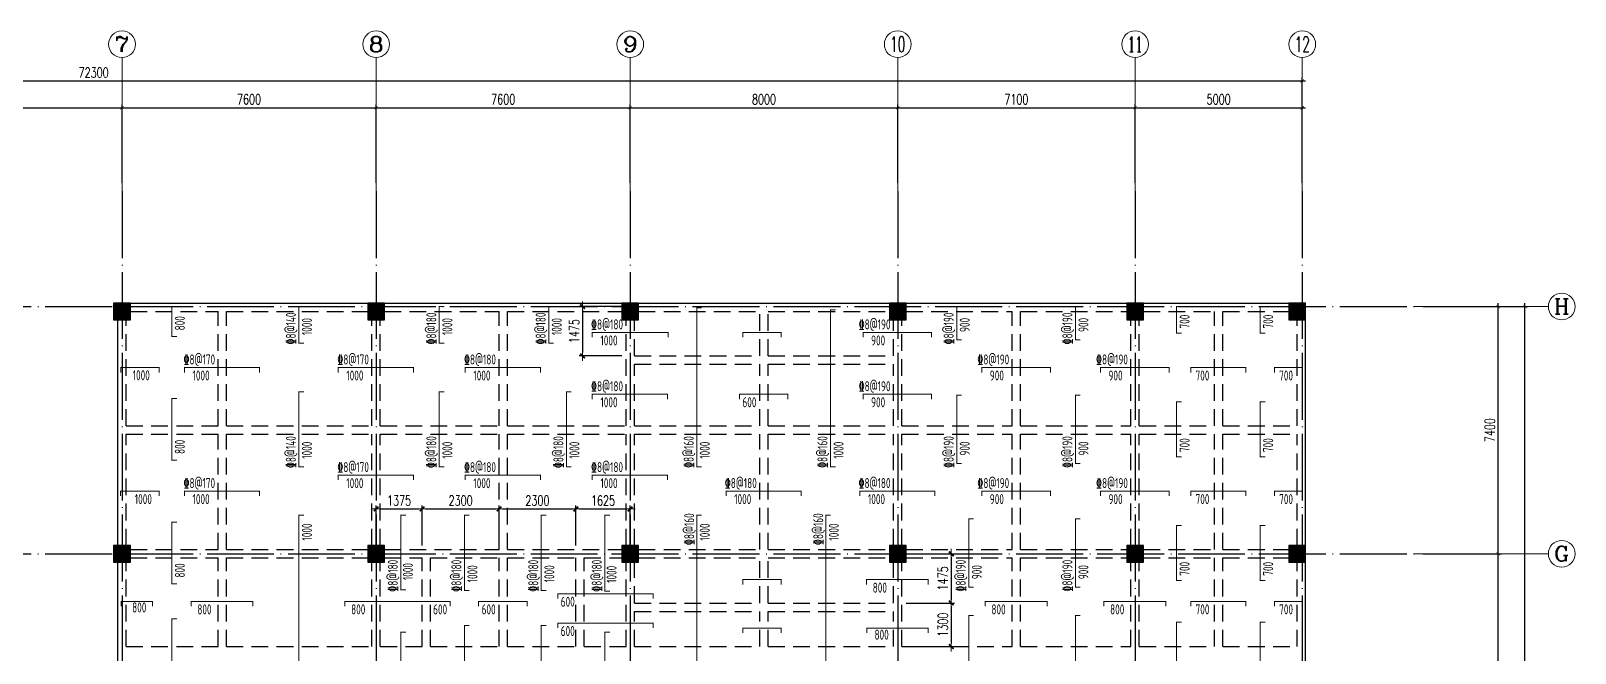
# Model space of a CAD drawing. Extents: x -21254 to 860439, y -324318 to 454338.
# Drawn here: x 447817 to 494002, y 73684 to 92312 of the extents above; entities that cross this region are included whole.
import ezdxf
from ezdxf.enums import TextEntityAlignment as Align

# ---------------------------------------------------------------- set-up
doc = ezdxf.new("R2010")
doc.units = 0
doc.header["$LTSCALE"] = 1000
doc.header["$MEASUREMENT"] = 0
doc.linetypes.add('DASHED', pattern=[0.75, 0.5, -0.25])
doc.linetypes.add('DOTE', pattern=[2.42, 2, -0.2, 0.02, -0.2])
doc.layers.get('0').update_dxf_attribs({"linetype": 'CONTINUOUS'})
doc.layers.get('Defpoints').update_dxf_attribs({"linetype": 'CONTINUOUS', "lineweight": 5})
for name, color, linetype in [('AXIS_TEXT', 7, 'CONTINUOUS'), ('BEAM_CONT', 4, 'CONTINUOUS'), ('BEAM_DASH', 144, 'DASHED'), ('COLU', 7, 'CONTINUOUS'), ('COLU_HATCH', 251, 'CONTINUOUS'), ('DOTE', 1, 'DOTE'), ('FSK_FREIN', 2, 'CONTINUOUS'), ('FSK_FTEXT', 4, 'CONTINUOUS')]:
    doc.layers.add(name, color=color, linetype=linetype)
doc.layers.add('DIM', color=3, linetype='CONTINUOUS', lineweight=5)
doc.styles.add('_TCH_AXIS', font='COMPLEX', dxfattribs={"bigfont": 'GBCBIG'})
doc.styles.add('BW_Rein', font='Tssdeng.shx', dxfattribs={"width": 0.7, "bigfont": 'hztxt.shx'})
doc.styles.add('COMPLEX', font='COMPLEX')
doc.styles.add('TSSD_Dimension', font='TXT.shx', dxfattribs={"width": 0.7, "bigfont": 'hztxt.shx'})
doc.dimstyles.new('TSSD_100_100$0', dxfattribs={"dimtxt": 300, "dimasz": 100, "dimexe": 100, "dimexo": 250, "dimgap": 100, "dimtad": 1, "dimdec": 0, "dimzin": 0, "dimdsep": 46, "dimtxsty": 'TSSD_Dimension', "dimblk1": '_tsdbk', "dimblk2": '_tsdbk', "dimsah": 1, "dimcen": 0, "dimdle": 100, "dimclrt": 7, "dimadec": 1, "dimazin": 0, "dimtfac": 1, "dimtdec": 0, "dimtix": 1, "dimtmove": 2, "dimatfit": 3, "dimldrblk": '_tsdbk', "dimfxl": 100, "dimtolj": 1, "dimtzin": 0, "dimarcsym": 0})

# ---------------------------------------------------------------- blocks, each defined once
blk = doc.blocks.new('_ARCHTICK')
at = {"color": 0, "linetype": 'ByBlock', "const_width": 0.15}
blk.add_lwpolyline([(-0.5, -0.5), (0.5, 0.5)], dxfattribs=at)
blk = doc.blocks.new('*D1544')
at = {"layer": 'Defpoints', "color": 0, "ltscale": 0.5, "transparency": 16777216}
for p in [(489202, 76659), (491702, 76659), (489202, 69159)]:
    blk.add_point(p, dxfattribs=at)
at = {"layer": 'DIM', "color": 0, "lineweight": -2, "ltscale": 0.5, "transparency": 16777216}
for p, q in [((491702, 69059), (491702, 76759)), ((489452, 76659), (491802, 76659)), ((489452, 69159), (491802, 69159))]:
    blk.add_line(p, q, dxfattribs=at)
at = {"layer": 'DIM', "color": 0, "lineweight": -2, "ltscale": 0.5, "transparency": 16777216, "xscale": 100, "yscale": 100, "zscale": 100}
for p, rotation in [((491702, 76659), 90), ((491702, 69159), 270)]:
    blk.add_blockref('_ARCHTICK', p, dxfattribs=dict(at, rotation=rotation))
at = {"layer": 'DIM', "color": 3, "ltscale": 0.5, "transparency": 16777216, "insert": (491452, 72909), "char_height": 300, "attachment_point": 5, "rotation": 90, "style": 'TSSD_Dimension'}
blk.add_mtext('\\A1;7500', dxfattribs=at)
blk = doc.blocks.new('*D1545')
at = {"layer": 'Defpoints', "color": 0, "ltscale": 0.5, "transparency": 16777216}
for p in [(489202, 84059), (491702, 84059), (489202, 76659)]:
    blk.add_point(p, dxfattribs=at)
at = {"layer": 'DIM', "color": 0, "lineweight": -2, "ltscale": 0.5, "transparency": 16777216}
for p, q in [((489452, 84059), (491802, 84059)), ((491702, 76559), (491702, 84159)), ((489452, 76659), (491802, 76659))]:
    blk.add_line(p, q, dxfattribs=at)
at = {"layer": 'DIM', "color": 0, "lineweight": -2, "ltscale": 0.5, "transparency": 16777216, "xscale": 100, "yscale": 100, "zscale": 100}
for p, rotation in [((491702, 84059), 90), ((491702, 76659), 270)]:
    blk.add_blockref('_ARCHTICK', p, dxfattribs=dict(at, rotation=rotation))
at = {"layer": 'DIM', "color": 3, "ltscale": 0.5, "transparency": 16777216, "insert": (491452, 80359), "char_height": 300, "attachment_point": 5, "rotation": 90, "style": 'TSSD_Dimension'}
blk.add_mtext('\\A1;7400', dxfattribs=at)
blk = doc.blocks.new('*D1546')
at = {"layer": 'Defpoints', "color": 0, "ltscale": 0.5, "transparency": 16777216}
for p in [(489202, 84059), (492502, 84059), (489202, 31259)]:
    blk.add_point(p, dxfattribs=at)
at = {"layer": 'DIM', "color": 0, "lineweight": -2, "ltscale": 0.5, "transparency": 16777216}
for p, q in [((489452, 84059), (492602, 84059)), ((492502, 31159), (492502, 84159)), ((489452, 31259), (492602, 31259))]:
    blk.add_line(p, q, dxfattribs=at)
at = {"layer": 'DIM', "color": 0, "lineweight": -2, "ltscale": 0.5, "transparency": 16777216, "xscale": 100, "yscale": 100, "zscale": 100}
for p, rotation in [((492502, 84059), 90), ((492502, 31259), 270)]:
    blk.add_blockref('_ARCHTICK', p, dxfattribs=dict(at, rotation=rotation))
at = {"layer": 'DIM', "color": 3, "ltscale": 0.5, "transparency": 16777216, "insert": (492252, 57659), "char_height": 300, "attachment_point": 5, "rotation": 90, "style": 'TSSD_Dimension'}
blk.add_mtext('\\A1;52800', dxfattribs=at)
blk = doc.blocks.new('*D1552')
at = {"layer": 'Defpoints', "color": 0, "ltscale": 0.5, "transparency": 16777216}
for p in [(450543, 90012), (442943, 87512), (450543, 87512)]:
    blk.add_point(p, dxfattribs=at)
at = {"layer": 'DIM', "color": 0, "lineweight": -2, "ltscale": 0.5, "transparency": 16777216}
for p, q in [((442943, 87762), (442943, 90112)), ((450543, 87762), (450543, 90112)), ((442843, 90012), (450643, 90012))]:
    blk.add_line(p, q, dxfattribs=at)
at = {"layer": 'DIM', "color": 0, "lineweight": -2, "ltscale": 0.5, "transparency": 16777216, "xscale": 100, "yscale": 100, "zscale": 100, "rotation": 180}
blk.add_blockref('_ARCHTICK', (442943, 90012), dxfattribs=at)
at = {"layer": 'DIM', "color": 0, "lineweight": -2, "ltscale": 0.5, "transparency": 16777216, "xscale": 100, "yscale": 100, "zscale": 100}
blk.add_blockref('_ARCHTICK', (450543, 90012), dxfattribs=at)
at = {"layer": 'DIM', "color": 3, "ltscale": 0.5, "transparency": 16777216, "insert": (446743, 90262), "char_height": 300, "attachment_point": 5, "style": 'TSSD_Dimension'}
blk.add_mtext('\\A1;7600', dxfattribs=at)
blk = doc.blocks.new('*D1553')
at = {"layer": 'Defpoints', "color": 0, "ltscale": 0.5, "transparency": 16777216}
for p in [(458143, 90012), (450543, 87512), (458143, 87512)]:
    blk.add_point(p, dxfattribs=at)
at = {"layer": 'DIM', "color": 0, "lineweight": -2, "ltscale": 0.5, "transparency": 16777216}
for p, q in [((450543, 87762), (450543, 90112)), ((458143, 87762), (458143, 90112)), ((450443, 90012), (458243, 90012))]:
    blk.add_line(p, q, dxfattribs=at)
at = {"layer": 'DIM', "color": 0, "lineweight": -2, "ltscale": 0.5, "transparency": 16777216, "xscale": 100, "yscale": 100, "zscale": 100, "rotation": 180}
blk.add_blockref('_ARCHTICK', (450543, 90012), dxfattribs=at)
at = {"layer": 'DIM', "color": 0, "lineweight": -2, "ltscale": 0.5, "transparency": 16777216, "xscale": 100, "yscale": 100, "zscale": 100}
blk.add_blockref('_ARCHTICK', (458143, 90012), dxfattribs=at)
at = {"layer": 'DIM', "color": 3, "ltscale": 0.5, "transparency": 16777216, "insert": (454343, 90262), "char_height": 300, "attachment_point": 5, "style": 'TSSD_Dimension'}
blk.add_mtext('\\A1;7600', dxfattribs=at)
blk = doc.blocks.new('*D1554')
at = {"layer": 'Defpoints', "color": 0, "ltscale": 0.5, "transparency": 16777216}
for p in [(465743, 90012), (458143, 87512), (465743, 87512)]:
    blk.add_point(p, dxfattribs=at)
at = {"layer": 'DIM', "color": 0, "lineweight": -2, "ltscale": 0.5, "transparency": 16777216}
for p, q in [((458143, 87762), (458143, 90112)), ((465743, 87762), (465743, 90112)), ((458043, 90012), (465843, 90012))]:
    blk.add_line(p, q, dxfattribs=at)
at = {"layer": 'DIM', "color": 0, "lineweight": -2, "ltscale": 0.5, "transparency": 16777216, "xscale": 100, "yscale": 100, "zscale": 100, "rotation": 180}
blk.add_blockref('_ARCHTICK', (458143, 90012), dxfattribs=at)
at = {"layer": 'DIM', "color": 0, "lineweight": -2, "ltscale": 0.5, "transparency": 16777216, "xscale": 100, "yscale": 100, "zscale": 100}
blk.add_blockref('_ARCHTICK', (465743, 90012), dxfattribs=at)
at = {"layer": 'DIM', "color": 3, "ltscale": 0.5, "transparency": 16777216, "insert": (461943, 90262), "char_height": 300, "attachment_point": 5, "style": 'TSSD_Dimension'}
blk.add_mtext('\\A1;7600', dxfattribs=at)
blk = doc.blocks.new('*D1555')
at = {"layer": 'Defpoints', "color": 0, "ltscale": 0.5, "transparency": 16777216}
for p in [(473743, 90012), (465743, 87512), (473743, 87512)]:
    blk.add_point(p, dxfattribs=at)
at = {"layer": 'DIM', "color": 0, "lineweight": -2, "ltscale": 0.5, "transparency": 16777216}
for p, q in [((465743, 87762), (465743, 90112)), ((473743, 87762), (473743, 90112)), ((465643, 90012), (473843, 90012))]:
    blk.add_line(p, q, dxfattribs=at)
at = {"layer": 'DIM', "color": 0, "lineweight": -2, "ltscale": 0.5, "transparency": 16777216, "xscale": 100, "yscale": 100, "zscale": 100, "rotation": 180}
blk.add_blockref('_ARCHTICK', (465743, 90012), dxfattribs=at)
at = {"layer": 'DIM', "color": 0, "lineweight": -2, "ltscale": 0.5, "transparency": 16777216, "xscale": 100, "yscale": 100, "zscale": 100}
blk.add_blockref('_ARCHTICK', (473743, 90012), dxfattribs=at)
at = {"layer": 'DIM', "color": 3, "ltscale": 0.5, "transparency": 16777216, "insert": (469743, 90262), "char_height": 300, "attachment_point": 5, "style": 'TSSD_Dimension'}
blk.add_mtext('\\A1;8000', dxfattribs=at)
blk = doc.blocks.new('*D1556')
at = {"layer": 'Defpoints', "color": 0, "ltscale": 0.5, "transparency": 16777216}
for p in [(480843, 90012), (473743, 87512), (480843, 87512)]:
    blk.add_point(p, dxfattribs=at)
at = {"layer": 'DIM', "color": 0, "lineweight": -2, "ltscale": 0.5, "transparency": 16777216}
for p, q in [((473743, 87762), (473743, 90112)), ((480843, 87762), (480843, 90112)), ((473643, 90012), (480943, 90012))]:
    blk.add_line(p, q, dxfattribs=at)
at = {"layer": 'DIM', "color": 0, "lineweight": -2, "ltscale": 0.5, "transparency": 16777216, "xscale": 100, "yscale": 100, "zscale": 100, "rotation": 180}
blk.add_blockref('_ARCHTICK', (473743, 90012), dxfattribs=at)
at = {"layer": 'DIM', "color": 0, "lineweight": -2, "ltscale": 0.5, "transparency": 16777216, "xscale": 100, "yscale": 100, "zscale": 100}
blk.add_blockref('_ARCHTICK', (480843, 90012), dxfattribs=at)
at = {"layer": 'DIM', "color": 3, "ltscale": 0.5, "transparency": 16777216, "insert": (477293, 90262), "char_height": 300, "attachment_point": 5, "style": 'TSSD_Dimension'}
blk.add_mtext('\\A1;7100', dxfattribs=at)
blk = doc.blocks.new('*D1557')
at = {"layer": 'Defpoints', "color": 0, "ltscale": 0.5, "transparency": 16777216}
for p in [(485843, 90012), (480843, 87512), (485843, 87512)]:
    blk.add_point(p, dxfattribs=at)
at = {"layer": 'DIM', "color": 0, "lineweight": -2, "ltscale": 0.5, "transparency": 16777216}
for p, q in [((480843, 87762), (480843, 90112)), ((485843, 87762), (485843, 90112)), ((480743, 90012), (485943, 90012))]:
    blk.add_line(p, q, dxfattribs=at)
at = {"layer": 'DIM', "color": 0, "lineweight": -2, "ltscale": 0.5, "transparency": 16777216, "xscale": 100, "yscale": 100, "zscale": 100, "rotation": 180}
blk.add_blockref('_ARCHTICK', (480843, 90012), dxfattribs=at)
at = {"layer": 'DIM', "color": 0, "lineweight": -2, "ltscale": 0.5, "transparency": 16777216, "xscale": 100, "yscale": 100, "zscale": 100}
blk.add_blockref('_ARCHTICK', (485843, 90012), dxfattribs=at)
at = {"layer": 'DIM', "color": 3, "ltscale": 0.5, "transparency": 16777216, "insert": (483343, 90262), "char_height": 300, "attachment_point": 5, "style": 'TSSD_Dimension'}
blk.add_mtext('\\A1;5000', dxfattribs=at)
blk = doc.blocks.new('*D1558')
at = {"layer": 'Defpoints', "color": 0, "ltscale": 0.5, "transparency": 16777216}
for p in [(485843, 90812), (413543, 87512), (485843, 87512)]:
    blk.add_point(p, dxfattribs=at)
at = {"layer": 'DIM', "color": 0, "lineweight": -2, "ltscale": 0.5, "transparency": 16777216}
for p, q in [((413443, 90812), (485943, 90812)), ((413543, 87762), (413543, 90912)), ((485843, 87762), (485843, 90912))]:
    blk.add_line(p, q, dxfattribs=at)
at = {"layer": 'DIM', "color": 0, "lineweight": -2, "ltscale": 0.5, "transparency": 16777216, "xscale": 100, "yscale": 100, "zscale": 100, "rotation": 180}
blk.add_blockref('_ARCHTICK', (413543, 90812), dxfattribs=at)
at = {"layer": 'DIM', "color": 0, "lineweight": -2, "ltscale": 0.5, "transparency": 16777216, "xscale": 100, "yscale": 100, "zscale": 100}
blk.add_blockref('_ARCHTICK', (485843, 90812), dxfattribs=at)
at = {"layer": 'DIM', "color": 3, "ltscale": 0.5, "transparency": 16777216, "insert": (449693, 91062), "char_height": 300, "attachment_point": 5, "style": 'TSSD_Dimension'}
blk.add_mtext('\\A1;72300', dxfattribs=at)
blk = doc.blocks.new('_AXISO')
blk.add_circle((0, 0), 0.5)
at = {"layer": 'AXIS_TEXT', "style": 'COMPLEX', "width": 1.041667}
blk.add_attdef('A', text='', height=0.56, dxfattribs=at).set_placement((-0.25, -0.28), (0.25, -0.28), align=Align.FIT)
blk = doc.blocks.new('_tsdbk')
blk.add_line((-1, 0), (1.5, 0))
at = {"const_width": 0.5}
blk.add_lwpolyline([(-0.7, -0.7), (0.7, 0.7)], dxfattribs=at)
blk = doc.blocks.new('*D1644')
at = {"layer": 'Defpoints', "color": 0, "transparency": 16777216}
for p in [(465743, 84059), (464319, 82584), (465743, 82584)]:
    blk.add_point(p, dxfattribs=at)
at = {"layer": 'DIM', "color": 0, "lineweight": -2, "transparency": 16777216}
for p, q in [((465493, 84059), (464219, 84059)), ((464319, 83959), (464319, 82684)), ((465493, 82584), (464219, 82584))]:
    blk.add_line(p, q, dxfattribs=at)
at = {"layer": 'DIM', "color": 0, "lineweight": -2, "transparency": 16777216, "xscale": 100, "yscale": 100, "zscale": 100}
for p, rotation in [((464319, 84059), 89.99999999999993), ((464319, 82584), 269.9999999999999)]:
    blk.add_blockref('_tsdbk', p, dxfattribs=dict(at, rotation=rotation))
at = {"layer": 'DIM', "color": 7, "transparency": 16777216, "insert": (464069, 83322), "char_height": 300, "attachment_point": 5, "rotation": 90, "style": 'TSSD_Dimension'}
blk.add_mtext('\\A1;1475', dxfattribs=at)
blk = doc.blocks.new('*D1645')
at = {"layer": 'Defpoints', "color": 0, "transparency": 16777216}
for p in [(459518, 78001), (458143, 76659), (459518, 76659)]:
    blk.add_point(p, dxfattribs=at)
at = {"layer": 'DIM', "color": 0, "lineweight": -2, "transparency": 16777216}
for p, q in [((458143, 76909), (458143, 78101)), ((459518, 76909), (459518, 78101)), ((458243, 78001), (459418, 78001))]:
    blk.add_line(p, q, dxfattribs=at)
at = {"layer": 'DIM', "color": 0, "lineweight": -2, "transparency": 16777216, "xscale": 100, "yscale": 100, "zscale": 100}
for p, rotation in [((458143, 78001), 179.9999999999999), ((459518, 78001), 359.9999999999999)]:
    blk.add_blockref('_tsdbk', p, dxfattribs=dict(at, rotation=rotation))
at = {"layer": 'DIM', "color": 7, "transparency": 16777216, "insert": (458830, 78251), "char_height": 300, "attachment_point": 5, "style": 'TSSD_Dimension'}
blk.add_mtext('\\A1;1375', dxfattribs=at)
blk = doc.blocks.new('*D1646')
at = {"layer": 'Defpoints', "color": 0, "transparency": 16777216}
for p in [(461818, 78001), (459518, 76659), (461818, 76659)]:
    blk.add_point(p, dxfattribs=at)
at = {"layer": 'DIM', "color": 0, "lineweight": -2, "transparency": 16777216}
for p, q in [((459518, 76909), (459518, 78101)), ((461818, 76909), (461818, 78101)), ((459618, 78001), (461718, 78001))]:
    blk.add_line(p, q, dxfattribs=at)
at = {"layer": 'DIM', "color": 0, "lineweight": -2, "transparency": 16777216, "xscale": 100, "yscale": 100, "zscale": 100}
for p, rotation in [((459518, 78001), 179.9999999999999), ((461818, 78001), 359.9999999999999)]:
    blk.add_blockref('_tsdbk', p, dxfattribs=dict(at, rotation=rotation))
at = {"layer": 'DIM', "color": 7, "transparency": 16777216, "insert": (460668, 78251), "char_height": 300, "attachment_point": 5, "style": 'TSSD_Dimension'}
blk.add_mtext('\\A1;2300', dxfattribs=at)
blk = doc.blocks.new('*D1647')
at = {"layer": 'Defpoints', "color": 0, "transparency": 16777216}
for p in [(464118, 78001), (461818, 76659), (464118, 76659)]:
    blk.add_point(p, dxfattribs=at)
at = {"layer": 'DIM', "color": 0, "lineweight": -2, "transparency": 16777216}
for p, q in [((461818, 76909), (461818, 78101)), ((464118, 76909), (464118, 78101)), ((461918, 78001), (464018, 78001))]:
    blk.add_line(p, q, dxfattribs=at)
at = {"layer": 'DIM', "color": 0, "lineweight": -2, "transparency": 16777216, "xscale": 100, "yscale": 100, "zscale": 100}
for p, rotation in [((461818, 78001), 179.9999999999999), ((464118, 78001), 359.9999999999999)]:
    blk.add_blockref('_tsdbk', p, dxfattribs=dict(at, rotation=rotation))
at = {"layer": 'DIM', "color": 7, "transparency": 16777216, "insert": (462968, 78251), "char_height": 300, "attachment_point": 5, "style": 'TSSD_Dimension'}
blk.add_mtext('\\A1;2300', dxfattribs=at)
blk = doc.blocks.new('*D1648')
at = {"layer": 'Defpoints', "color": 0, "transparency": 16777216}
for p in [(465743, 78001), (464118, 76659), (465743, 76659)]:
    blk.add_point(p, dxfattribs=at)
at = {"layer": 'DIM', "color": 0, "lineweight": -2, "transparency": 16777216}
for p, q in [((464118, 76909), (464118, 78101)), ((465743, 76909), (465743, 78101)), ((464218, 78001), (465643, 78001))]:
    blk.add_line(p, q, dxfattribs=at)
at = {"layer": 'DIM', "color": 0, "lineweight": -2, "transparency": 16777216, "xscale": 100, "yscale": 100, "zscale": 100}
for p, rotation in [((464118, 78001), 179.9999999999999), ((465743, 78001), 359.9999999999999)]:
    blk.add_blockref('_tsdbk', p, dxfattribs=dict(at, rotation=rotation))
at = {"layer": 'DIM', "color": 7, "transparency": 16777216, "insert": (464930, 78251), "char_height": 300, "attachment_point": 5, "style": 'TSSD_Dimension'}
blk.add_mtext('\\A1;1625', dxfattribs=at)
blk = doc.blocks.new('*D1649')
at = {"layer": 'Defpoints', "color": 0, "transparency": 16777216}
for p in [(473743, 76659), (473743, 75184), (475344, 75184)]:
    blk.add_point(p, dxfattribs=at)
at = {"layer": 'DIM', "color": 0, "lineweight": -2, "transparency": 16777216}
for p, q in [((473993, 76659), (475444, 76659)), ((475344, 76559), (475344, 75284)), ((473993, 75184), (475444, 75184))]:
    blk.add_line(p, q, dxfattribs=at)
at = {"layer": 'DIM', "color": 0, "lineweight": -2, "transparency": 16777216, "xscale": 100, "yscale": 100, "zscale": 100}
for p, rotation in [((475344, 76659), 89.99999999999993), ((475344, 75184), 269.9999999999999)]:
    blk.add_blockref('_tsdbk', p, dxfattribs=dict(at, rotation=rotation))
at = {"layer": 'DIM', "color": 7, "transparency": 16777216, "insert": (475094, 75922), "char_height": 300, "attachment_point": 5, "rotation": 90, "style": 'TSSD_Dimension'}
blk.add_mtext('\\A1;1475', dxfattribs=at)
blk = doc.blocks.new('*D1650')
at = {"layer": 'Defpoints', "color": 0, "transparency": 16777216}
for p in [(473743, 75184), (473743, 73884), (475344, 73884)]:
    blk.add_point(p, dxfattribs=at)
at = {"layer": 'DIM', "color": 0, "lineweight": -2, "transparency": 16777216}
for p, q in [((473993, 75184), (475444, 75184)), ((475344, 75084), (475344, 73984)), ((473993, 73884), (475444, 73884))]:
    blk.add_line(p, q, dxfattribs=at)
at = {"layer": 'DIM', "color": 0, "lineweight": -2, "transparency": 16777216, "xscale": 100, "yscale": 100, "zscale": 100}
for p, rotation in [((475344, 75184), 89.99999999999993), ((475344, 73884), 269.9999999999999)]:
    blk.add_blockref('_tsdbk', p, dxfattribs=dict(at, rotation=rotation))
at = {"layer": 'DIM', "color": 7, "transparency": 16777216, "insert": (475094, 74534), "char_height": 300, "attachment_point": 5, "rotation": 90, "style": 'TSSD_Dimension'}
blk.add_mtext('\\A1;1300', dxfattribs=at)

msp = doc.modelspace()

# ---------------------------------------------------------------- hatches: boundary and pattern name
at = {"layer": 'COLU_HATCH'}
for points in [[(450792.798, 83659.042), (450792.798, 84159.042), (450292.798, 84159.042), (450292.798, 83659.042)], [(458392.798, 83659.042), (458392.798, 84159.042), (457892.798, 84159.042), (457892.798, 83659.042)], [(465992.798, 83659.042), (465992.798, 84159.042), (465492.798, 84159.042), (465492.798, 83659.042)], [(473992.798, 83659.042), (473992.798, 84159.042), (473492.798, 84159.042), (473492.798, 83659.042)], [(481092.798, 83659.042), (481092.798, 84159.042), (480592.798, 84159.042), (480592.798, 83659.042)], [(485942.798, 83659.042), (485942.798, 84159.042), (485442.798, 84159.042), (485442.798, 83659.042)], [(450792.798, 76409.042), (450792.798, 76909.042), (450292.798, 76909.042), (450292.798, 76409.042)], [(458392.798, 76409.042), (458392.798, 76909.042), (457892.798, 76909.042), (457892.798, 76409.042)], [(465992.798, 76409.042), (465992.798, 76909.042), (465492.798, 76909.042), (465492.798, 76409.042)], [(473992.798, 76409.042), (473992.798, 76909.042), (473492.798, 76909.042), (473492.798, 76409.042)], [(481092.798, 76409.042), (481092.798, 76909.042), (480592.798, 76909.042), (480592.798, 76409.042)], [(485942.798, 76409.042), (485942.798, 76909.042), (485442.798, 76909.042), (485442.798, 76409.042)]]:
    msp.add_hatch(color=256, dxfattribs=at).paths.add_polyline_path(points)

# ---------------------------------------------------------------- linework, layer by layer
at = {"layer": 'BEAM_CONT'}
for p, q in [((450792.798, 84159.042), (457892.798, 84159.042)), ((458392.798, 84159.042), (465492.798, 84159.042)), ((465992.798, 84159.042), (473492.798, 84159.042)), ((473992.798, 84159.042), (480592.798, 84159.042)), ((481092.798, 84159.042), (485442.798, 84159.042)), ((450417.798, 76909.042), (450417.798, 83659.042)), ((485942.798, 80484.042), (485942.798, 83659.042)), ((485942.798, 76909.042), (485942.798, 80484.042)), ((450417.798, 69409.042), (450417.798, 76409.042)), ((485942.798, 69409.042), (485942.798, 76409.042))]:
    msp.add_line(p, q, dxfattribs=at)
at = {"layer": 'BEAM_DASH'}
for p, q in [((450667.798, 80484.042), (450667.798, 83659.042)), ((450792.798, 83909.042), (453417.798, 83909.042)), ((453417.798, 80484.042), (453417.798, 83909.042)), ((453667.798, 83909.042), (457892.798, 83909.042)), ((453667.798, 80484.042), (453667.798, 83909.042)), ((458017.798, 80484.042), (458017.798, 83659.042)), ((458267.798, 80484.042), (458267.798, 83659.042)), ((458392.798, 83909.042), (461817.798, 83909.042)), ((461817.798, 80484.042), (461817.798, 83909.042)), ((462067.798, 83909.042), (465492.798, 83909.042)), ((462067.798, 80484.042), (462067.798, 83909.042)), ((465617.798, 80484.042), (465617.798, 83659.042)), ((465867.798, 82584.042), (465867.798, 83659.042)), ((465992.798, 83909.042), (469617.798, 83909.042)), ((469617.798, 82584.042), (469617.798, 83909.042)), ((469867.798, 83909.042), (473492.798, 83909.042)), ((469867.798, 82584.042), (469867.798, 83909.042)), ((473617.798, 82584.042), (473617.798, 83659.042)), ((473867.798, 80484.042), (473867.798, 83659.042)), ((473992.798, 83909.042), (477167.798, 83909.042)), ((477167.798, 80484.042), (477167.798, 83909.042)), ((477417.798, 83909.042), (480592.798, 83909.042)), ((477417.798, 80484.042), (477417.798, 83909.042)), ((480717.798, 80484.042), (480717.798, 83659.042)), ((480967.798, 80484.042), (480967.798, 83659.042)), ((481092.798, 83909.042), (483217.798, 83909.042)), ((483217.798, 80484.042), (483217.798, 83909.042)), ((483467.798, 83909.042), (485442.798, 83909.042)), ((483467.798, 80484.042), (483467.798, 83909.042)), ((485692.798, 80484.042), (485692.798, 83659.042)), ((465867.798, 82584.042), (469617.798, 82584.042)), ((465867.798, 80484.042), (465867.798, 82334.042)), ((465867.798, 82334.042), (469617.798, 82334.042)), ((469617.798, 80484.042), (469617.798, 82334.042)), ((469867.798, 82584.042), (473617.798, 82584.042)), ((469867.798, 80484.042), (469867.798, 82334.042)), ((469867.798, 82334.042), (473617.798, 82334.042)), ((473617.798, 80484.042), (473617.798, 82334.042)), ((450667.798, 80484.042), (453417.798, 80484.042)), ((453667.798, 80484.042), (458017.798, 80484.042)), ((458267.798, 80484.042), (461817.798, 80484.042)), ((462067.798, 80484.042), (465617.798, 80484.042)), ((465867.798, 80484.042), (469617.798, 80484.042)), ((469867.798, 80484.042), (473617.798, 80484.042)), ((473867.798, 80484.042), (477167.798, 80484.042)), ((477417.798, 80484.042), (480717.798, 80484.042)), ((480967.798, 80484.042), (483217.798, 80484.042)), ((483467.798, 80484.042), (485692.798, 80484.042)), ((450667.798, 80234.042), (453417.798, 80234.042)), ((450667.798, 76909.042), (450667.798, 80234.042)), ((453417.798, 76784.042), (453417.798, 80234.042)), ((453667.798, 80234.042), (458017.798, 80234.042)), ((453667.798, 76784.042), (453667.798, 80234.042)), ((458017.798, 76909.042), (458017.798, 80234.042)), ((458267.798, 80234.042), (461817.798, 80234.042)), ((458267.798, 76909.042), (458267.798, 80234.042)), ((461817.798, 76784.042), (461817.798, 80234.042)), ((462067.798, 80234.042), (465617.798, 80234.042)), ((462067.798, 76784.042), (462067.798, 80234.042)), ((465617.798, 76909.042), (465617.798, 80234.042)), ((465867.798, 80234.042), (469617.798, 80234.042)), ((465867.798, 76909.042), (465867.798, 80234.042)), ((469617.798, 76784.042), (469617.798, 80234.042)), ((469867.798, 80234.042), (473617.798, 80234.042)), ((469867.798, 76784.042), (469867.798, 80234.042)), ((473617.798, 76909.042), (473617.798, 80234.042)), ((473867.798, 80234.042), (477167.798, 80234.042)), ((473867.798, 76909.042), (473867.798, 80234.042)), ((477167.798, 76784.042), (477167.798, 80234.042)), ((477417.798, 80234.042), (480717.798, 80234.042)), ((477417.798, 76784.042), (477417.798, 80234.042)), ((480717.798, 76909.042), (480717.798, 80234.042)), ((480967.798, 80234.042), (483217.798, 80234.042)), ((480967.798, 76909.042), (480967.798, 80234.042)), ((483217.798, 76784.042), (483217.798, 80234.042)), ((483467.798, 80234.042), (485692.798, 80234.042)), ((483467.798, 76784.042), (483467.798, 80234.042)), ((485692.798, 76909.042), (485692.798, 80234.042)), ((450792.798, 76784.042), (453417.798, 76784.042)), ((453667.798, 76784.042), (457892.798, 76784.042)), ((458392.798, 76784.042), (461817.798, 76784.042)), ((462067.798, 76784.042), (465492.798, 76784.042)), ((465992.798, 76784.042), (469617.798, 76784.042)), ((469867.798, 76784.042), (473492.798, 76784.042)), ((473992.798, 76784.042), (477167.798, 76784.042)), ((477417.798, 76784.042), (480592.798, 76784.042)), ((481092.798, 76784.042), (483217.798, 76784.042)), ((483467.798, 76784.042), (485442.798, 76784.042)), ((450667.798, 73884.042), (450667.798, 76409.042)), ((450792.798, 76534.042), (453417.798, 76534.042)), ((453417.798, 73884.042), (453417.798, 76534.042)), ((453667.798, 73884.042), (453667.798, 76534.042)), ((453667.798, 76534.042), (457892.798, 76534.042)), ((458017.798, 73884.042), (458017.798, 76409.042)), ((458267.798, 73884.042), (458267.798, 76409.042)), ((458392.798, 76534.042), (459517.798, 76534.042)), ((459517.798, 73884.042), (459517.798, 76534.042)), ((459767.798, 76534.042), (461817.798, 76534.042)), ((459767.798, 73884.042), (459767.798, 76534.042)), ((461817.798, 73884.042), (461817.798, 76534.042)), ((462067.798, 76534.042), (464117.798, 76534.042)), ((462067.798, 73884.042), (462067.798, 76534.042)), ((464117.798, 73884.042), (464117.798, 76534.042)), ((464367.798, 76534.042), (465492.798, 76534.042)), ((464367.798, 73884.042), (464367.798, 76534.042)), ((465617.798, 73884.042), (465617.798, 76409.042)), ((465867.798, 75184.042), (465867.798, 76409.042)), ((465992.798, 76534.042), (469617.798, 76534.042)), ((469617.798, 75184.042), (469617.798, 76534.042)), ((469867.798, 76534.042), (473492.798, 76534.042)), ((469867.798, 75184.042), (469867.798, 76534.042)), ((473617.798, 75184.042), (473617.798, 76409.042)), ((473867.798, 73884.042), (473867.798, 76409.042)), ((473992.798, 76534.042), (477167.798, 76534.042)), ((477167.798, 73884.042), (477167.798, 76534.042)), ((477417.798, 76534.042), (480592.798, 76534.042)), ((477417.798, 73884.042), (477417.798, 76534.042)), ((480717.798, 73884.042), (480717.798, 76409.042)), ((480967.798, 73884.042), (480967.798, 76409.042)), ((481092.798, 76534.042), (483217.798, 76534.042)), ((483217.798, 73884.042), (483217.798, 76534.042)), ((483467.798, 76534.042), (485442.798, 76534.042)), ((483467.798, 73884.042), (483467.798, 76534.042)), ((485692.798, 73884.042), (485692.798, 76409.042)), ((465867.798, 75184.042), (469617.798, 75184.042)), ((465867.798, 73884.042), (465867.798, 74934.042)), ((465867.798, 74934.042), (469617.798, 74934.042)), ((469617.798, 73884.042), (469617.798, 74934.042)), ((469867.798, 75184.042), (473617.798, 75184.042)), ((469867.798, 73884.042), (469867.798, 74934.042)), ((469867.798, 74934.042), (473617.798, 74934.042)), ((473617.798, 73884.042), (473617.798, 74934.042)), ((450667.798, 73884.042), (453417.798, 73884.042)), ((453667.798, 73884.042), (458017.798, 73884.042)), ((458267.798, 73884.042), (459517.798, 73884.042)), ((459767.798, 73884.042), (461817.798, 73884.042)), ((462067.798, 73884.042), (464117.798, 73884.042)), ((464367.798, 73884.042), (465617.798, 73884.042)), ((465867.798, 73884.042), (469617.798, 73884.042)), ((469867.798, 73884.042), (473617.798, 73884.042)), ((473867.798, 73884.042), (477167.798, 73884.042)), ((477417.798, 73884.042), (480717.798, 73884.042)), ((480967.798, 73884.042), (483217.798, 73884.042)), ((483467.798, 73884.042), (485692.798, 73884.042))]:
    msp.add_line(p, q, dxfattribs=at)
at = {"layer": 'COLU'}
for points in [[(450792.798, 83659.042), (450792.798, 84159.042), (450292.798, 84159.042), (450292.798, 83659.042)], [(458392.798, 83659.042), (458392.798, 84159.042), (457892.798, 84159.042), (457892.798, 83659.042)], [(465992.798, 83659.042), (465992.798, 84159.042), (465492.798, 84159.042), (465492.798, 83659.042)], [(473992.798, 83659.042), (473992.798, 84159.042), (473492.798, 84159.042), (473492.798, 83659.042)], [(481092.798, 83659.042), (481092.798, 84159.042), (480592.798, 84159.042), (480592.798, 83659.042)], [(485942.798, 83659.042), (485942.798, 84159.042), (485442.798, 84159.042), (485442.798, 83659.042)], [(450792.798, 76409.042), (450792.798, 76909.042), (450292.798, 76909.042), (450292.798, 76409.042)], [(458392.798, 76409.042), (458392.798, 76909.042), (457892.798, 76909.042), (457892.798, 76409.042)], [(465992.798, 76409.042), (465992.798, 76909.042), (465492.798, 76909.042), (465492.798, 76409.042)], [(473992.798, 76409.042), (473992.798, 76909.042), (473492.798, 76909.042), (473492.798, 76409.042)], [(481092.798, 76409.042), (481092.798, 76909.042), (480592.798, 76909.042), (480592.798, 76409.042)], [(485942.798, 76409.042), (485942.798, 76909.042), (485442.798, 76909.042), (485442.798, 76409.042)]]:
    msp.add_lwpolyline(points, close=True, dxfattribs=at)
at = {"layer": 'DIM', "ltscale": 0.5}
for p, q in [((450542.798, 87511.889), (450542.798, 91511.889)), ((458142.798, 87511.889), (458142.798, 91511.889)), ((465742.798, 87511.889), (465742.798, 91511.889)), ((473742.798, 87511.889), (473742.798, 91511.889)), ((480842.798, 87511.889), (480842.798, 91511.889)), ((485842.798, 87511.889), (485842.798, 91511.889)), ((489202.48, 84059.042), (493202.48, 84059.042)), ((489202.48, 76659.042), (493202.48, 76659.042))]:
    msp.add_line(p, q, dxfattribs=at)
at = {"layer": 'DOTE', "linetype": 'DOTE'}
for p, q in [((450542.798, 87511.889), (450542.798, 30121.554)), ((458142.798, 87511.889), (458142.798, 30121.554)), ((465742.798, 87511.889), (465742.798, 30121.554)), ((473742.798, 87511.889), (473742.798, 30121.554)), ((480842.798, 87511.889), (480842.798, 30121.554)), ((485842.798, 87511.889), (485842.798, 30121.554)), ((409527.167, 84059.042), (489202.48, 84059.042)), ((409527.167, 76659.042), (489202.48, 76659.042))]:
    msp.add_line(p, q, dxfattribs=at)
at = {"layer": 'FSK_FREIN', "const_width": 30}
for points in [[(452182.562, 83159.447), (452032.562, 83159.447), (452032.562, 84059.042), (452182.562, 84059.042)], [(455982.562, 82959.447), (455832.562, 82959.447), (455832.562, 84059.042), (455982.562, 84059.042)], [(460182.562, 82959.447), (460032.562, 82959.447), (460032.562, 84059.042), (460182.562, 84059.042)], [(463455.027, 82959.447), (463305.027, 82959.447), (463305.027, 84059.042), (463455.027, 84059.042)], [(475657.562, 83059.447), (475507.562, 83059.447), (475507.562, 84059.042), (475657.562, 84059.042)], [(479207.562, 83059.447), (479057.562, 83059.447), (479057.562, 84059.042), (479207.562, 84059.042)], [(482232.562, 83259.447), (482082.562, 83259.447), (482082.562, 84059.042), (482232.562, 84059.042)], [(484732.562, 83259.447), (484582.562, 83259.447), (484582.562, 84059.042), (484732.562, 84059.042)], [(467882.562, 79259.447), (467732.562, 79259.447), (467732.563, 84021.493), (467882.563, 84021.493)], [(471882.562, 79259.447), (471732.562, 79259.447), (471732.563, 83963.053), (471882.563, 83963.053)], [(464607.562, 83134.447), (464607.562, 83284.447), (466881.557, 83284.447), (466881.557, 83134.447)], [(469107.562, 83134.447), (469107.562, 83284.447), (470257.562, 83284.447), (470257.562, 83134.447)], [(472707.562, 83134.447), (472707.562, 83284.447), (474757.562, 83284.447), (474757.562, 83134.447)], [(450507.598, 82084.448), (450507.598, 82234.448), (451657.562, 82234.448), (451657.562, 82084.448)], [(452407.562, 82084.448), (452407.562, 82234.448), (454657.562, 82234.448), (454657.562, 82084.448)], [(457007.562, 82084.447), (457007.562, 82234.447), (459257.562, 82234.447), (459257.562, 82084.447)], [(460807.562, 82084.447), (460807.562, 82234.447), (463057.562, 82234.447), (463057.562, 82084.447)], [(476257.562, 82084.447), (476257.562, 82234.447), (478307.562, 82234.447), (478307.562, 82084.447)], [(479807.562, 82084.447), (479807.562, 82234.447), (481857.562, 82234.447), (481857.562, 82084.447)], [(482507.562, 82084.447), (482507.562, 82234.447), (484157.562, 82234.447), (484157.562, 82084.447)], [(485007.562, 82084.447), (485007.562, 82234.447), (485842.798, 82234.447), (485842.798, 82084.447)], [(452182.562, 79459.447), (452032.562, 79459.447), (452032.563, 81309.447), (452182.563, 81309.447)], [(455982.562, 79259.447), (455832.562, 79259.447), (455832.563, 81509.447), (455982.563, 81509.447)], [(460182.562, 79259.447), (460032.562, 79259.447), (460032.563, 81509.447), (460182.563, 81509.447)], [(463982.562, 79259.447), (463832.562, 79259.447), (463832.563, 81509.447), (463982.563, 81509.447)], [(464607.562, 81284.447), (464607.562, 81434.447), (466857.562, 81434.447), (466857.562, 81284.447)], [(469007.562, 81284.447), (469007.562, 81434.447), (470457.562, 81434.447), (470457.562, 81284.447)], [(472707.562, 81284.447), (472707.562, 81434.447), (474757.562, 81434.447), (474757.562, 81284.447)], [(475657.562, 79359.447), (475507.562, 79359.447), (475507.563, 81409.447), (475657.563, 81409.447)], [(479207.562, 79359.447), (479057.562, 79359.447), (479057.563, 81409.447), (479207.563, 81409.447)], [(482232.562, 79559.447), (482082.562, 79559.447), (482082.563, 81209.447), (482232.563, 81209.447)], [(484732.562, 79559.447), (484582.562, 79559.447), (484582.563, 81209.447), (484732.563, 81209.447)], [(457007.562, 78862.039), (457007.562, 79012.039), (459257.562, 79012.039), (459257.562, 78862.039)], [(460807.562, 78862.039), (460807.562, 79012.039), (463057.562, 79012.039), (463057.562, 78862.039)], [(464607.562, 78862.039), (464607.562, 79012.039), (466857.562, 79012.039), (466857.562, 78862.039)], [(450497.091, 78384.448), (450497.091, 78534.448), (451657.562, 78534.448), (451657.562, 78384.448)], [(452407.562, 78384.448), (452407.562, 78534.448), (454657.562, 78534.448), (454657.562, 78384.448)], [(468607.562, 78384.447), (468607.562, 78534.447), (470857.562, 78534.447), (470857.562, 78384.447)], [(472607.562, 78384.447), (472607.562, 78534.447), (474857.562, 78534.447), (474857.562, 78384.447)], [(476257.562, 78384.447), (476257.562, 78534.447), (478307.562, 78534.447), (478307.562, 78384.447)], [(479807.562, 78384.447), (479807.562, 78534.447), (481857.562, 78534.447), (481857.562, 78384.447)], [(482507.562, 78384.447), (482507.562, 78534.447), (484157.562, 78534.447), (484157.562, 78384.447)], [(485007.562, 78384.447), (485007.562, 78534.447), (485842.798, 78534.447), (485842.798, 78384.447)], [(452182.562, 75759.447), (452032.562, 75759.447), (452032.563, 77609.447), (452182.563, 77609.447)], [(455982.562, 72459.447), (455832.562, 72459.447), (455832.563, 77809.447), (455982.563, 77809.447)], [(459032.562, 75576.651), (458882.562, 75576.651), (458882.563, 77809.447), (459032.563, 77809.447)], [(460932.562, 75559.447), (460782.562, 75559.447), (460782.563, 77809.447), (460932.563, 77809.447)], [(463232.562, 75559.447), (463082.562, 75559.447), (463082.563, 77809.447), (463232.563, 77809.447)], [(465132.562, 75541.6), (464982.562, 75541.6), (464982.563, 77809.447), (465132.563, 77809.447)], [(467882.562, 72649.403), (467732.562, 72649.403), (467732.563, 77809.447), (467882.563, 77809.447)], [(471741.939, 72649.403), (471591.939, 72649.403), (471591.939, 77809.447), (471741.939, 77809.447)], [(476017.898, 75659.447), (475867.898, 75659.447), (475867.899, 77709.447), (476017.899, 77709.447)], [(479207.562, 75659.447), (479057.562, 75659.447), (479057.563, 77709.447), (479207.563, 77709.447)], [(482232.562, 75859.447), (482082.562, 75859.447), (482082.563, 77509.447), (482232.563, 77509.447)], [(484732.562, 75859.447), (484582.562, 75859.447), (484582.563, 77509.447), (484732.563, 77509.447)], [(469107.562, 75734.447), (469107.562, 75884.447), (470257.562, 75884.447), (470257.562, 75734.447)], [(472807.562, 75734.447), (472807.562, 75884.447), (474657.562, 75884.447), (474657.562, 75734.447)], [(463573.941, 75313.043), (463573.941, 75463.043), (466423.941, 75463.043), (466423.941, 75313.043)], [(450517.564, 75084.448), (450517.564, 75234.448), (451457.562, 75234.448), (451457.562, 75084.448)], [(452607.562, 75084.448), (452607.562, 75234.448), (454457.562, 75234.448), (454457.562, 75084.448)], [(457207.562, 75084.447), (457207.562, 75234.447), (460357.562, 75234.447), (460357.562, 75084.447)], [(461207.562, 75084.447), (461207.562, 75234.447), (462657.562, 75234.447), (462657.562, 75084.447)], [(476017.898, 72759.447), (475867.898, 72759.447), (475867.899, 74809.447), (476017.899, 74809.447)], [(476357.562, 75084.447), (476357.562, 75234.447), (478207.562, 75234.447), (478207.562, 75084.447)], [(479207.562, 72759.447), (479057.562, 72759.447), (479057.563, 74809.447), (479207.563, 74809.447)], [(479907.562, 75084.448), (479907.562, 75234.448), (481757.562, 75234.448), (481757.562, 75084.448)], [(482507.562, 75084.448), (482507.562, 75234.448), (484157.562, 75234.448), (484157.562, 75084.448)], [(485007.562, 75084.448), (485007.562, 75234.448), (485842.798, 75234.448), (485842.798, 75084.448)], [(452182.562, 72859.447), (452032.562, 72859.447), (452032.563, 74709.447), (452182.563, 74709.447)], [(460932.562, 73059.447), (460782.562, 73059.447), (460782.563, 74509.447), (460932.563, 74509.447)], [(463232.562, 73059.447), (463082.562, 73059.447), (463082.563, 74509.447), (463232.563, 74509.447)], [(463573.941, 74435.813), (463573.941, 74585.813), (466423.941, 74585.813), (466423.941, 74435.813)], [(469107.562, 74284.447), (469107.562, 74434.447), (470257.562, 74434.447), (470257.562, 74284.447)], [(472820.995, 74284.447), (472820.995, 74434.447), (474657.562, 74434.447), (474657.562, 74284.447)], [(482232.562, 72959.447), (482082.562, 72959.447), (482082.563, 74609.447), (482232.563, 74609.447)], [(484732.562, 72959.447), (484582.562, 72959.447), (484582.563, 74609.447), (484732.563, 74609.447)], [(459032.562, 73159.447), (458882.562, 73159.447), (458882.562, 74309.447), (459032.562, 74309.447)], [(465132.562, 73159.447), (464982.562, 73159.447), (464982.562, 74309.447), (465132.562, 74309.447)]]:
    msp.add_lwpolyline(points, dxfattribs=at)

# ---------------------------------------------------------------- block references
at = {"layer": 'DIM', "ltscale": 0.5}
ref = msp.add_blockref('_AXISO', (450542.798, 91911.889), dxfattribs=dict(at, xscale=800, yscale=800, zscale=800))
ref.add_attrib('A', '7', dxfattribs={"layer": 'AXIS_TEXT', "height": 452.548, "style": '_TCH_AXIS', "width": 1.5}).set_placement((450316.523, 91685.615), (450769.072, 91685.615), align=Align.FIT)
ref = msp.add_blockref('_AXISO', (458142.798, 91911.889), dxfattribs=dict(at, xscale=800, yscale=800, zscale=800))
ref.add_attrib('A', '8', dxfattribs={"layer": 'AXIS_TEXT', "height": 452.548, "style": '_TCH_AXIS', "width": 1.5}).set_placement((457916.523, 91685.615), (458369.072, 91685.615), align=Align.FIT)
ref = msp.add_blockref('_AXISO', (465742.798, 91911.889), dxfattribs=dict(at, xscale=800, yscale=800, zscale=800))
ref.add_attrib('A', '9', dxfattribs={"layer": 'AXIS_TEXT', "height": 452.548, "style": '_TCH_AXIS', "width": 1.5}).set_placement((465516.523, 91685.615), (465969.072, 91685.615), align=Align.FIT)
ref = msp.add_blockref('_AXISO', (473742.798, 91911.889), dxfattribs=dict(at, xscale=800, yscale=800, zscale=800))
ref.add_attrib('A', '10', dxfattribs={"layer": 'AXIS_TEXT', "height": 452.5483, "style": '_TCH_AXIS', "width": 0.724138}).set_placement((473516.523, 91685.615), (473969.072, 91685.615), align=Align.FIT)
ref = msp.add_blockref('_AXISO', (480842.798, 91911.889), dxfattribs=dict(at, xscale=800, yscale=800, zscale=800))
ref.add_attrib('A', '11', dxfattribs={"layer": 'AXIS_TEXT', "height": 452.5483, "style": '_TCH_AXIS', "width": 0.875}).set_placement((480616.523, 91685.615), (481069.072, 91685.615), align=Align.FIT)
ref = msp.add_blockref('_AXISO', (485842.798, 91911.889), dxfattribs=dict(at, xscale=800, yscale=800, zscale=800))
ref.add_attrib('A', '12', dxfattribs={"layer": 'AXIS_TEXT', "height": 452.5483, "style": '_TCH_AXIS', "width": 0.724138}).set_placement((485616.523, 91685.615), (486069.072, 91685.615), align=Align.FIT)
ref = msp.add_blockref('_AXISO', (493602.48, 84059.042), dxfattribs=dict(at, xscale=800, yscale=800, zscale=800))
ref.add_attrib('A', 'H', dxfattribs={"layer": 'AXIS_TEXT', "height": 452.548, "style": '_TCH_AXIS', "width": 1.05}).set_placement((493376.206, 83832.768), (493828.754, 83832.768), align=Align.FIT)
ref = msp.add_blockref('_AXISO', (493602.48, 76659.042), dxfattribs=dict(at, xscale=800, yscale=800, zscale=800))
ref.add_attrib('A', 'G', dxfattribs={"layer": 'AXIS_TEXT', "height": 452.548, "style": '_TCH_AXIS', "width": 1.166667}).set_placement((493376.206, 76432.768), (493828.754, 76432.768), align=Align.FIT)

# ---------------------------------------------------------------- texts
at = {"layer": 'FSK_FTEXT', "style": 'BW_Rein', "width": 0.7}
for s, rotation, p in [('800', 89.9999923, (452122.562, 83559.447)), ('1000', 89.9999923, (455922.562, 83459.447)), ('1000', 89.9999923, (460122.562, 83459.447)), ('1000', 89.9999923, (463395.027, 83459.447)), ('900', 89.9999923, (475597.562, 83509.447)), ('900', 89.9999923, (479147.562, 83509.447)), ('700', 89.9999923, (482172.562, 83609.447)), ('700', 89.9999923, (484672.562, 83609.447)), ('800', 89.9999923, (452122.562, 79859.447)), ('1000', 89.9999923, (455922.562, 79759.447)), ('1000', 89.9999923, (460122.562, 79759.447)), ('1000', 89.9999923, (463922.562, 79759.447)), ('1000', 89.9999985, (467822.562, 79759.447)), ('1000', 89.9999985, (471822.562, 79759.447)), ('900', 89.9999923, (475597.562, 79809.447)), ('900', 89.9999923, (479147.562, 79809.447)), ('700', 89.9999923, (482172.562, 79909.447)), ('700', 89.9999923, (484672.562, 79909.447)), ('1000', 89.9999985, (455922.563, 77309.447)), ('1000', 89.9999923, (467822.563, 77309.447)), ('1000', 89.9999923, (471681.939, 77309.447)), ('800', 89.9999923, (452122.562, 76159.447)), ('1000', 89.9999923, (458942.349, 76125.857)), ('1000', 89.9999923, (460872.562, 76059.447)), ('1000', 89.9999923, (463172.562, 76059.447)), ('1000', 89.9999923, (465034.468, 76043.675)), ('900', 89.9999923, (475957.898, 76109.447)), ('900', 89.9999923, (479147.562, 76109.447)), ('700', 89.9999923, (482172.562, 76209.447)), ('700', 89.9999923, (484672.562, 76209.447))]:
    msp.add_text(s, height=300, rotation=rotation, dxfattribs=at).set_placement(p, align=Align.TOP_CENTER)
for s, rotation, p in [('%%1328@140', 89.9999923, (455742.562, 83879.447)), ('%%1328@180', 89.9999923, (459942.562, 83879.447)), ('%%1328@180', 89.9999923, (463215.027, 83879.447)), ('%%1328@190', 89.9999923, (475417.562, 83879.447)), ('%%1328@190', 89.9999923, (478967.562, 83879.447)), ('%%1328@140', 89.9999923, (455742.562, 80179.447)), ('%%1328@180', 89.9999923, (459942.562, 80179.447)), ('%%1328@180', 89.9999923, (463742.562, 80179.447)), ('%%1328@160', 89.9999985, (467642.562, 80179.447)), ('%%1328@160', 89.9999985, (471642.562, 80179.447)), ('%%1328@190', 89.9999923, (475417.562, 80179.447)), ('%%1328@190', 89.9999923, (478967.562, 80179.447)), ('%%1328@160', 89.9999923, (467655.103, 77870.443)), ('%%1328@160', 89.9999923, (471514.48, 77870.443)), ('%%1328@180', 89.9999923, (458792.562, 76479.447)), ('%%1328@180', 89.9999923, (460692.562, 76479.447)), ('%%1328@180', 89.9999923, (462992.562, 76479.447)), ('%%1328@180', 89.9999923, (464892.562, 76479.447)), ('%%1328@190', 89.9999923, (475777.898, 76479.447)), ('%%1328@190', 89.9999923, (478967.562, 76479.447))]:
    msp.add_text(s, height=300, rotation=rotation, dxfattribs=at).set_placement(p, align=Align.RIGHT)
for s, p in [('%%1328@180', (465527.562, 83374.447)), ('%%1328@190', (473527.562, 83374.447)), ('%%1328@170', (453327.562, 82324.448)), ('%%1328@170', (457927.562, 82324.447)), ('%%1328@180', (461727.562, 82324.447)), ('%%1328@190', (477077.562, 82324.447)), ('%%1328@190', (480627.562, 82324.447)), ('%%1328@180', (465527.562, 81524.447)), ('%%1328@190', (473527.562, 81524.447)), ('%%1328@170', (457927.562, 79102.039)), ('%%1328@180', (461727.562, 79102.039)), ('%%1328@180', (465527.562, 79102.039)), ('%%1328@170', (453327.562, 78624.448)), ('%%1328@180', (469527.562, 78624.447)), ('%%1328@180', (473527.562, 78624.447)), ('%%1328@190', (477077.562, 78624.447)), ('%%1328@190', (480627.562, 78624.447))]:
    msp.add_text(s, height=300, dxfattribs=at).set_placement(p, align=Align.RIGHT)
for s, p in [('1000', (465107.562, 83194.447)), ('900', (473157.562, 83194.447)), ('1000', (451118.341, 82151.828)), ('1000', (452907.562, 82144.448)), ('1000', (457507.562, 82144.447)), ('1000', (461307.562, 82144.447)), ('900', (476707.562, 82144.447)), ('900', (480257.562, 82144.447)), ('700', (482857.562, 82144.447)), ('700', (485357.562, 82144.447)), ('1000', (465107.562, 81344.447)), ('600', (469307.562, 81344.447)), ('900', (473157.562, 81344.447)), ('1000', (457507.562, 78922.039)), ('1000', (461307.562, 78922.039)), ('1000', (465107.562, 78922.039)), ('1000', (451180.592, 78444.448)), ('1000', (452907.562, 78444.448)), ('1000', (469107.562, 78444.447)), ('1000', (473107.562, 78444.447)), ('900', (476707.562, 78444.447)), ('900', (480257.562, 78444.447)), ('700', (482857.562, 78444.447)), ('700', (485357.562, 78444.447)), ('800', (473207.562, 75794.447)), ('600', (463873.941, 75373.043)), ('800', (451058.866, 75200.932)), ('800', (453007.562, 75144.448)), ('800', (457607.562, 75144.447)), ('600', (460057.562, 75144.447)), ('600', (461507.562, 75144.447)), ('800', (476757.562, 75144.447)), ('800', (480307.562, 75144.448)), ('700', (482857.562, 75144.448)), ('700', (485357.562, 75144.448)), ('600', (463873.941, 74495.813)), ('800', (473261.551, 74387.989))]:
    msp.add_text(s, height=300, dxfattribs=at).set_placement(p, align=Align.TOP_CENTER)

# ---------------------------------------------------------------- dimensions: what is measured, and where the dimension line sits
at = {"layer": 'DIM', "ltscale": 0.5}
for p1, p2, distance, picture, middle in [((413542.798, 87511.889), (485842.798, 87511.889), 3300, '*D1558', (449692.798, 91061.889)), ((442942.798, 87511.889), (450542.798, 87511.889), 2500, '*D1552', (446742.798, 90261.889)), ((450542.798, 87511.889), (458142.798, 87511.889), 2500, '*D1553', (454342.798, 90261.889)), ((458142.798, 87511.889), (465742.798, 87511.889), 2500, '*D1554', (461942.798, 90261.889)), ((465742.798, 87511.889), (473742.798, 87511.889), 2500, '*D1555', (469742.798, 90261.889)), ((473742.798, 87511.889), (480842.798, 87511.889), 2500, '*D1556', (477292.798, 90261.889)), ((480842.798, 87511.889), (485842.798, 87511.889), 2500, '*D1557', (483342.798, 90261.889)), ((489202.48, 76659.042), (489202.48, 84059.042), -2500, '*D1545', (491452.48, 80359.042)), ((489202.48, 31259.042), (489202.48, 84059.042), -3300, '*D1546', (492252.48, 57659.042)), ((489202.48, 69159.042), (489202.48, 76659.042), -2500, '*D1544', (491452.48, 72909.042))]:
    dim = msp.add_aligned_dim(p1=p1, p2=p2, distance=distance, dimstyle='TSSD_100_100$0', override={"dimblk": 'ARCHTICK', "dimsah": 0, "dimclrt": 3, "dimadec": 0, "dimfxl": 1}, dxfattribs=at)
    dim.commit()
    dim.dimension.update_dxf_attribs({"geometry": picture, "text_midpoint": middle})
at = {"layer": 'DIM'}
for base, p1, p2, picture, middle in [((464319.338, 82584.042), (465742.798, 84059.042), (465742.798, 82584.042), '*D1644', (464069.338, 83321.542)), ((475344.068, 75184.042), (473742.798, 76659.042), (473742.798, 75184.042), '*D1649', (475094.068, 75921.542)), ((475344.068, 73884.042), (473742.798, 75184.042), (473742.798, 73884.042), '*D1650', (475094.068, 74534.042))]:
    dim = msp.add_linear_dim(base=base, p1=p1, p2=p2, angle=90, dimstyle='TSSD_100_100$0', dxfattribs=at)
    dim.commit()
    dim.dimension.update_dxf_attribs({"geometry": picture, "text_midpoint": middle})
for base, p1, p2, picture, middle in [((459517.798, 78001.283), (458142.798, 76659.042), (459517.798, 76659.042), '*D1645', (458830.298, 78251.283)), ((461817.798, 78001.283), (459517.798, 76659.042), (461817.798, 76659.042), '*D1646', (460667.798, 78251.283)), ((464117.798, 78001.283), (461817.798, 76659.042), (464117.798, 76659.042), '*D1647', (462967.798, 78251.283)), ((465742.798, 78001.283), (464117.798, 76659.042), (465742.798, 76659.042), '*D1648', (464930.298, 78251.283))]:
    dim = msp.add_linear_dim(base=base, p1=p1, p2=p2, dimstyle='TSSD_100_100$0', dxfattribs=at)
    dim.commit()
    dim.dimension.update_dxf_attribs({"geometry": picture, "text_midpoint": middle})

doc.saveas('drawing.dxf')
